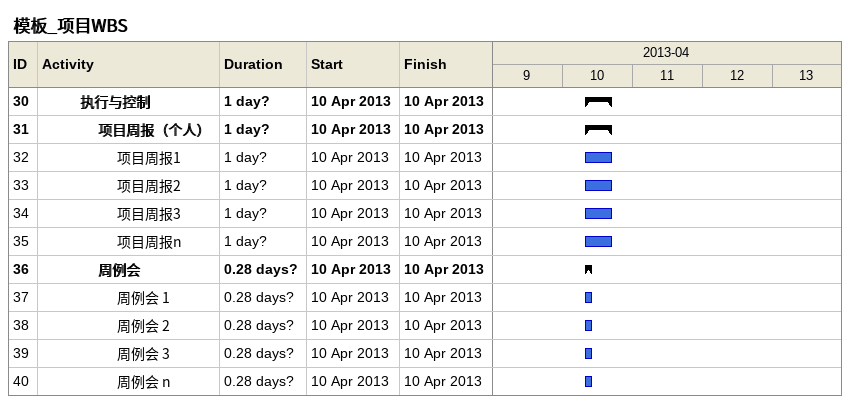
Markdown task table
模板_项目WBS

| ID | Level | Task | Duration | Start | Finish |
|---|---|---|---|---|---|
| 30 | 3 | **执行与控制** | 1d? | 2013-04-10 | 2013-04-10 |
| 31 | 4 | **项目周报（个人）** | 1d? | 2013-04-10 | 2013-04-10 |
| 32 | 5 | 项目周报1 | 1d? | 2013-04-10 | 2013-04-10 |
| 33 | 5 | 项目周报2 | 1d? | 2013-04-10 | 2013-04-10 |
| 34 | 5 | 项目周报3 | 1d? | 2013-04-10 | 2013-04-10 |
| 35 | 5 | 项目周报n | 1d? | 2013-04-10 | 2013-04-10 |
| 36 | 4 | **周例会** | 0.28d? | 2013-04-10 | 2013-04-10 |
| 37 | 5 | 周例会 1 | 0.28d? | 2013-04-10 | 2013-04-10 |
| 38 | 5 | 周例会 2 | 0.28d? | 2013-04-10 | 2013-04-10 |
| 39 | 5 | 周例会 3 | 0.28d? | 2013-04-10 | 2013-04-10 |
| 40 | 5 | 周例会 n | 0.28d? | 2013-04-10 | 2013-04-10 |
